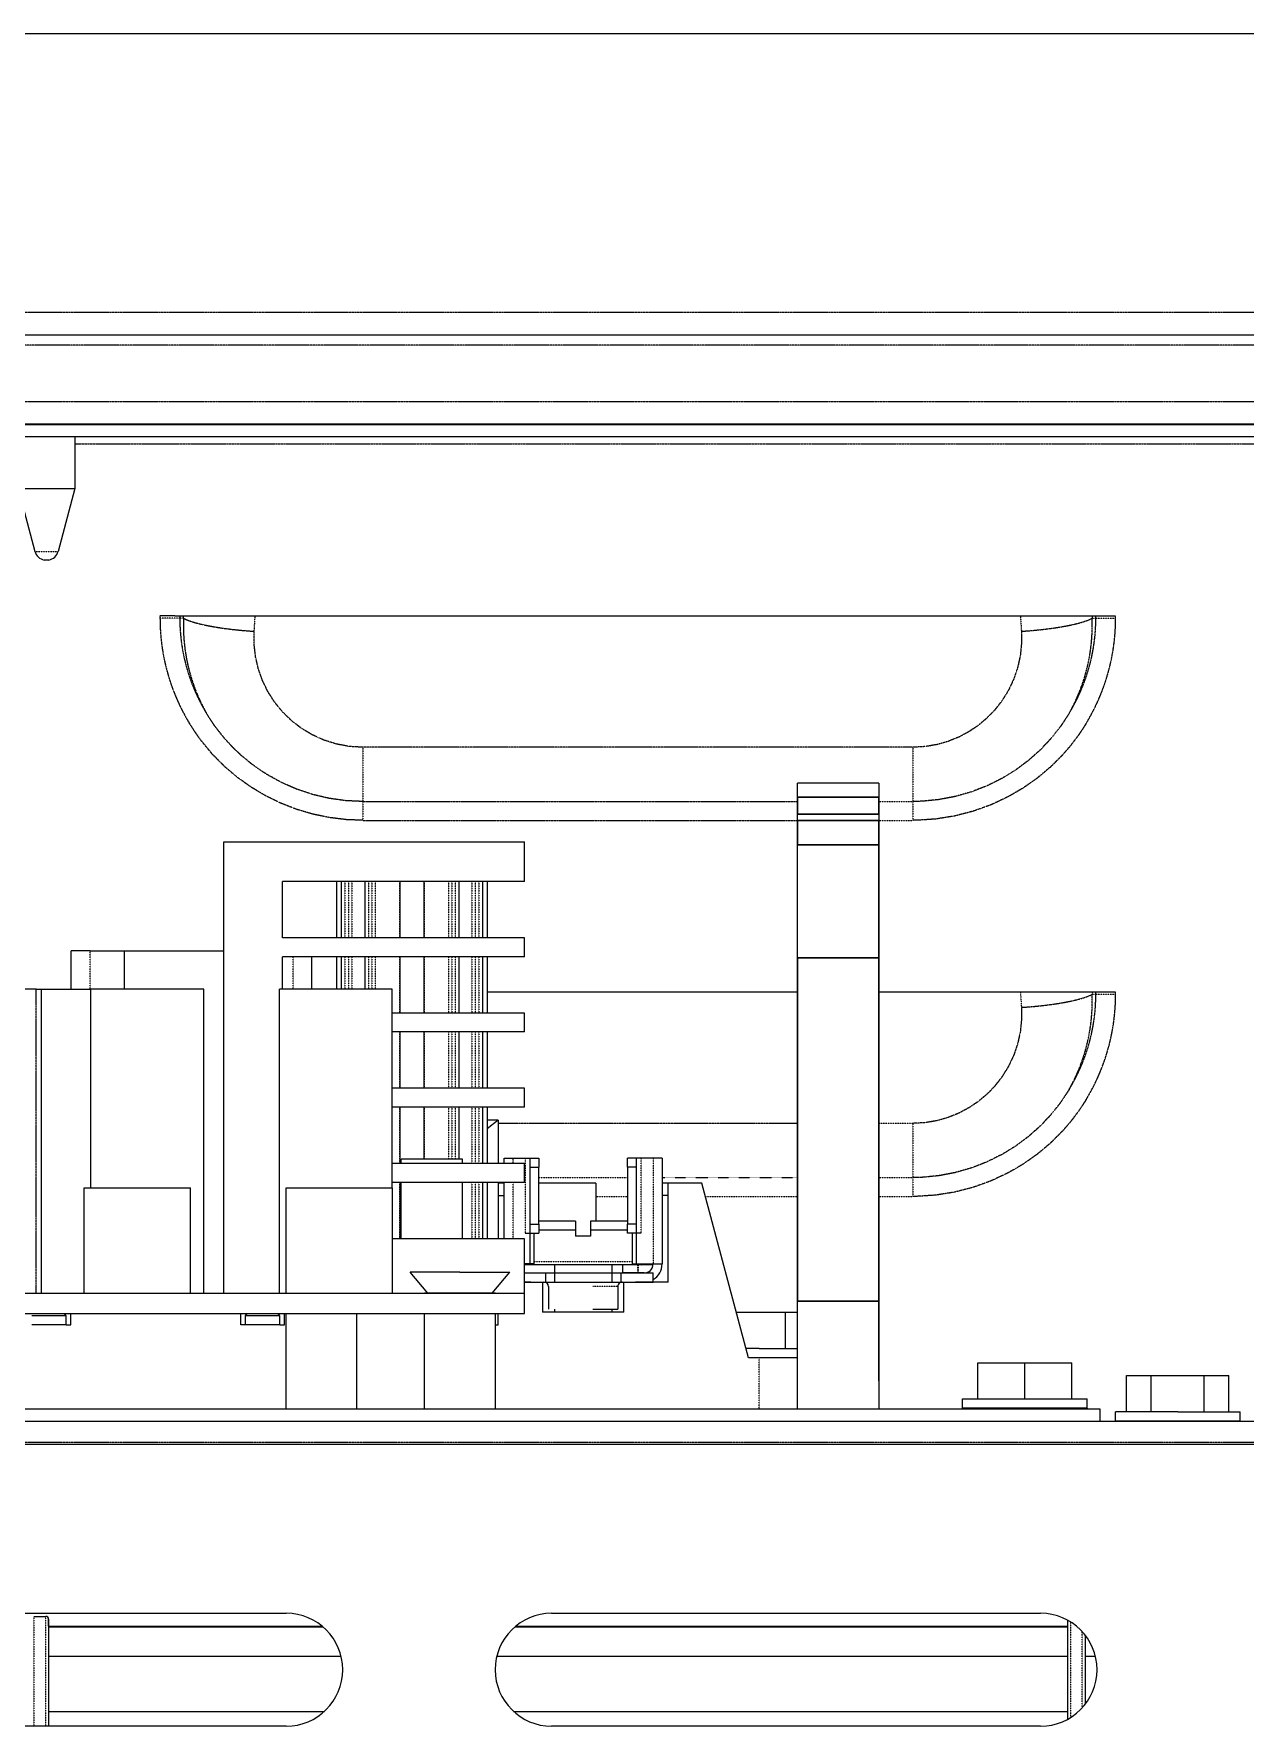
# Model space of a CAD drawing. Header units: millimetres. Extents: x 60499 to 556746, y 248297 to 497145.
# Drawn here: x 278126 to 282588, y 353530 to 359765 of the extents above; entities that cross this region are included whole.
import ezdxf

# ---------------------------------------------------------------- set-up
doc = ezdxf.new("R2010")
doc.units = ezdxf.units.MM
doc.linetypes.add('PHANTOM', pattern=[20, 10, -2, 2, -2, 2, -2])

msp = doc.modelspace()

# ---------------------------------------------------------------- linework, layer by layer
at = {"color": 7, "lineweight": 13, "ltscale": 0.03937}
for p, q in [((290166.5, 359765.2), (266121.8, 359765.2)), ((266121.8, 358656.7), (290166.5, 358656.7)), ((266121.8, 358328.1), (290166.5, 358328.1)), ((290166.5, 358324.2), (266121.8, 358324.2)), ((290166.5, 358279.9), (266121.8, 358279.9)), ((278644.8, 357621.1), (282056.9, 357621.1)), ((278825.5, 356788.3), (279934, 356788.3)), ((278825.5, 355125.5), (278825.5, 356788.3)), ((279934, 356642), (279041.6, 356642)), ((281238.3, 355094.9), (281238.3, 356589.3)), ((281238.3, 356507.2), (281238.3, 355095.8)), ((279934, 356434.7), (279041.6, 356434.7)), ((281238.3, 356445.3), (281238.3, 355094.9)), ((279934, 356364.8), (279041.6, 356364.8)), ((280938.9, 355095.8), (280938.9, 356361.5)), ((280938.9, 356361.5), (280938.9, 355095.8)), ((281238.3, 356361.5), (281238.3, 355095.8)), ((281238.3, 355095.8), (281238.3, 356361.5)), ((278154, 355125.5), (278154, 356245.1)), ((278751.5, 355125.5), (278751.5, 356245.1)), ((279030.5, 355125.5), (279030.5, 356245.1)), ((279795.5, 356235.4), (280938.9, 356235.4)), ((276414.4, 355125.5), (279934, 355125.5)), ((276414.4, 355050.6), (279934, 355050.6)), ((274293.7, 354698.7), (282053.6, 354698.7)), ((266121.8, 354654.3), (290166.5, 354654.3)), ((274293.7, 354654.3), (282053.6, 354654.3)), ((266121.8, 354569.4), (290166.5, 354569.4)), ((277254.3, 353945.8), (279055.7, 353945.8)), ((280033.3, 353945.8), (281834.7, 353945.8)), ((278180.3, 353898.5), (279187.7, 353898.5)), ((278180.3, 353895.6), (279191, 353895.6)), ((279897.9, 353895.6), (281933.7, 353895.6)), ((279901.2, 353898.5), (281933.7, 353898.5)), ((278180.3, 353788.1), (279257.4, 353788.1)), ((279831.6, 353788.1), (281933.7, 353788.1)), ((278180.3, 353584.6), (279196, 353584.6)), ((279892.9, 353584.6), (281933.7, 353584.6)), ((279055.7, 353530.1), (277254.3, 353530.1)), ((281834.7, 353530.1), (280033.3, 353530.1))]:
    msp.add_line(p, q, dxfattribs=at)
at = {"color": 7, "linetype": 'PHANTOM', "lineweight": 13, "ltscale": 0.03937}
for p, q in [((266121.8, 358739.4), (290166.5, 358739.4)), ((290166.5, 358617.9), (266121.8, 358617.9)), ((266121.8, 358410.8), (290166.5, 358410.8)), ((278277.3, 358255.2), (284719.1, 358255.2)), ((281364.1, 357136.6), (279337.6, 357136.6)), ((279337.6, 356936.9), (280938.9, 356936.9)), ((279337.6, 356867.5), (280938.9, 356867.5)), ((278134.6, 355125.5), (278134.6, 356245.1)), ((280938.9, 355750.9), (279836.2, 355750.9)), ((266121.8, 354576.7), (290166.5, 354576.7))]:
    msp.add_line(p, q, dxfattribs=at)
at = {"color": 7, "lineweight": 13, "ltscale": 0.004291}
msp.add_line((278277.3, 358279.9), (278277.3, 358089.6), dxfattribs=at)
at = {"color": 7, "lineweight": 13, "ltscale": 0.004725}
msp.add_line((278067.8, 358089.6), (278277.3, 358089.6), dxfattribs=at)
at = {"color": 7, "lineweight": 13, "ltscale": 0.005396}
for p, q in [((278067.8, 358089.6), (278129.7, 357858.5)), ((278277.3, 358089.6), (278215.4, 357858.5))]:
    msp.add_line(p, q, dxfattribs=at)
at = {"color": 7, "linetype": 'PHANTOM', "lineweight": 13, "ltscale": 0.000965929}
msp.add_line((278129.7, 357858.5), (278172.5, 357858.5), dxfattribs=at)
at = {"color": 7, "linetype": 'PHANTOM', "lineweight": 13, "ltscale": 0.000965899}
msp.add_line((278172.5, 357858.5), (278215.4, 357858.5), dxfattribs=at)
at = {"color": 7, "lineweight": 13, "ltscale": 0.000187521}
msp.add_line((278172.5, 357826.4), (278164.2, 357826.4), dxfattribs=at)
at = {"color": 7, "lineweight": 13, "ltscale": 0.000187491}
msp.add_line((278180.8, 357826.4), (278172.5, 357826.4), dxfattribs=at)
at = {"color": 7, "linetype": 'PHANTOM', "lineweight": 13, "ltscale": 0.000199986}
for p, q in [((278590.4, 357621.1), (278590.4, 357612.2)), ((278663.4, 357621.1), (278663.4, 357612.2)), ((282038.3, 357612.2), (282038.3, 357621.1)), ((282111.3, 357612.2), (282111.3, 357621.1)), ((282038.3, 356226.5), (282038.3, 356235.4)), ((282111.3, 356226.5), (282111.3, 356235.4))]:
    msp.add_line(p, q, dxfattribs=at)
at = {"color": 7, "lineweight": 13, "ltscale": 0.001225}
for p, q in [((278644.8, 357621.1), (278590.4, 357621.1)), ((282056.9, 357621.1), (282111.3, 357621.1)), ((282056.9, 356235.4), (282111.3, 356235.4)), ((280350.5, 355229.7), (280296.2, 355229.7)), ((280350.5, 355199.7), (280296.2, 355199.7))]:
    msp.add_line(p, q, dxfattribs=at)
at = {"color": 7, "linetype": 'PHANTOM', "lineweight": 13, "ltscale": 0.001644}
for p, q in [((278663.4, 357612.2), (278590.4, 357612.2)), ((282038.3, 357612.2), (282111.3, 357612.2)), ((282038.3, 356226.5), (282111.3, 356226.5))]:
    msp.add_line(p, q, dxfattribs=at)
at = {"color": 7, "linetype": 'PHANTOM', "lineweight": 13, "ltscale": 0.000311003}
for p, q in [((278677.1, 357612.2), (278663.4, 357612.2)), ((282024.6, 357612.2), (282038.3, 357612.2)), ((282024.6, 356226.5), (282038.3, 356226.5))]:
    msp.add_line(p, q, dxfattribs=at)
at = {"color": 7, "linetype": 'PHANTOM', "lineweight": 13, "ltscale": 0.000200399}
for p, q in [((278677.1, 357612.2), (278677.7, 357621.1)), ((282024, 357621.1), (282024.6, 357612.2)), ((282024, 356235.4), (282024.6, 356226.5))]:
    msp.add_line(p, q, dxfattribs=at)
at = {"color": 7, "linetype": 'PHANTOM', "lineweight": 13, "ltscale": 0.001288}
for p, q in [((278937.6, 357564.1), (278941.2, 357621.1)), ((281760.5, 357621.1), (281764.1, 357564.1)), ((281760.5, 356235.4), (281764.1, 356178.4))]:
    msp.add_line(p, q, dxfattribs=at)
at = {"color": 7, "linetype": 'PHANTOM', "lineweight": 13, "ltscale": 0.004503}
for p, q in [((279337.6, 357136.6), (279337.6, 356936.9)), ((281364.1, 357136.6), (281364.1, 356936.9)), ((281364.1, 355750.9), (281364.1, 355551.2))]:
    msp.add_line(p, q, dxfattribs=at)
at = {"color": 7, "lineweight": 13, "ltscale": 0.001161}
for p, q in [((280938.9, 356952.4), (280938.9, 357003.9)), ((281238.3, 357003.9), (281238.3, 356952.4))]:
    msp.add_line(p, q, dxfattribs=at)
at = {"color": 7, "lineweight": 13, "ltscale": 0.00062501}
for p, q in [((280938.9, 356976.2), (280938.9, 357003.9)), ((281238.3, 357003.9), (281238.3, 356976.2)), ((281238.3, 356777.4), (281238.3, 356749.7)), ((281238.3, 356749.7), (281238.3, 356722)), ((280177.1, 355335), (280149.3, 355335))]:
    msp.add_line(p, q, dxfattribs=at)
at = {"color": 7, "lineweight": 13, "ltscale": 0.006752}
for p, q in [((281238.3, 357003.9), (280938.9, 357003.9)), ((281238.3, 356952.4), (280938.9, 356952.4)), ((280938.9, 356952.4), (281238.3, 356952.4)), ((280938.9, 356890.2), (281238.3, 356890.2)), ((281238.3, 356890.2), (280938.9, 356890.2)), ((281238.3, 356866.5), (280938.9, 356866.5)), ((280938.9, 356866.5), (281238.3, 356866.5)), ((281238.3, 356777.4), (280938.9, 356777.4)), ((280938.9, 356777.4), (281238.3, 356777.4)), ((280938.9, 356777.4), (281238.3, 356777.4)), ((281238.3, 356361.5), (280938.9, 356361.5)), ((280938.9, 356361.5), (281238.3, 356361.5)), ((281238.3, 355095.8), (280938.9, 355095.8)), ((280938.9, 355095.8), (281238.3, 355095.8))]:
    msp.add_line(p, q, dxfattribs=at)
at = {"color": 7, "lineweight": 13, "ltscale": 0.00053574}
for p, q in [((280938.9, 356952.4), (280938.9, 356976.2)), ((281238.3, 356976.2), (281238.3, 356952.4))]:
    msp.add_line(p, q, dxfattribs=at)
at = {"color": 7, "lineweight": 13, "ltscale": 0.001375}
for p, q in [((281238.3, 356999.9), (281238.3, 356938.9)), ((280346.1, 355233), (280407.1, 355233))]:
    msp.add_line(p, q, dxfattribs=at)
at = {"color": 7, "linetype": 'PHANTOM', "lineweight": 13, "ltscale": 0.001565}
for p, q in [((279337.6, 356936.9), (279337.6, 356867.5)), ((281364.1, 356936.9), (281364.1, 356867.5)), ((281364.1, 355551.2), (281364.1, 355481.8))]:
    msp.add_line(p, q, dxfattribs=at)
at = {"color": 7, "lineweight": 13, "ltscale": 0.001403}
for p, q in [((280938.9, 356890.2), (280938.9, 356952.4)), ((280938.9, 356952.4), (280938.9, 356890.2)), ((281238.3, 356952.4), (281238.3, 356890.2)), ((281238.3, 356890.2), (281238.3, 356952.4))]:
    msp.add_line(p, q, dxfattribs=at)
at = {"color": 7, "lineweight": 13, "ltscale": 0.00035708}
msp.add_line((281238.3, 356923.1), (281238.3, 356938.9), dxfattribs=at)
at = {"color": 7, "linetype": 'PHANTOM', "lineweight": 13, "ltscale": 0.002837}
for p, q in [((281238.3, 356936.9), (281364.1, 356936.9)), ((281238.3, 356867.5), (281364.1, 356867.5)), ((281364.1, 355750.9), (281238.3, 355750.9)), ((281238.3, 355551.2), (281364.1, 355551.2)), ((281238.3, 355481.8), (281364.1, 355481.8))]:
    msp.add_line(p, q, dxfattribs=at)
at = {"color": 7, "lineweight": 13, "ltscale": 0.00938}
for p, q in [((281238.3, 356923.1), (281238.3, 356507.2)), ((280938.9, 356361.5), (280938.9, 356777.4)), ((280938.9, 356361.5), (280938.9, 356777.4)), ((281238.3, 356777.4), (281238.3, 356361.5)), ((281238.3, 356777.4), (281238.3, 356361.5))]:
    msp.add_line(p, q, dxfattribs=at)
at = {"color": 7, "lineweight": 13, "ltscale": 0.00053562}
for p, q in [((280938.9, 356866.5), (280938.9, 356890.2)), ((280938.9, 356866.5), (280938.9, 356890.2)), ((281238.3, 356890.2), (281238.3, 356866.5)), ((281238.3, 356890.2), (281238.3, 356866.5))]:
    msp.add_line(p, q, dxfattribs=at)
at = {"color": 7, "lineweight": 13, "ltscale": 0.002007}
msp.add_line((280938.9, 356777.5), (280938.9, 356866.5), dxfattribs=at)
at = {"color": 7, "lineweight": 13, "ltscale": 0.002008}
msp.add_line((280938.9, 356866.5), (280938.9, 356777.4), dxfattribs=at)
at = {"color": 7, "lineweight": 13, "ltscale": 0.002507}
msp.add_line((281238.3, 356866.5), (281238.3, 356755.3), dxfattribs=at)
at = {"color": 7, "lineweight": 13, "ltscale": 0.00625}
for p, q in [((281238.3, 356589.3), (281238.3, 356866.5)), ((281238.3, 356445.3), (281238.3, 356722.4))]:
    msp.add_line(p, q, dxfattribs=at)
at = {"color": 7, "lineweight": 13, "ltscale": 0.0033}
msp.add_line((279934, 356642), (279934, 356788.3), dxfattribs=at)
at = {"color": 7, "lineweight": 13, "ltscale": 2.22294e-06}
msp.add_line((281238.3, 356722.2), (281238.3, 356722.1), dxfattribs=at)
at = {"color": 7, "lineweight": 13, "ltscale": 0.004675}
for p, q in [((279041.6, 356434.7), (279041.6, 356642)), ((279241.2, 356642), (279241.2, 356434.7)), ((279258.2, 356642), (279258.2, 356434.7)), ((279344.9, 356642), (279344.9, 356434.7)), ((279474.7, 356642), (279474.7, 356434.7)), ((279562, 356642), (279562, 356434.7)), ((279691.7, 356642), (279691.7, 356434.7)), ((279778.5, 356642), (279778.5, 356434.7)), ((279795.5, 356642), (279795.5, 356434.7)), ((279474.7, 356364.8), (279474.7, 356157.5)), ((279562, 356364.8), (279562, 356157.5)), ((279691.7, 356364.8), (279691.7, 356157.5)), ((279778.5, 356364.8), (279778.5, 356157.5)), ((279795.5, 356364.8), (279795.5, 356157.5)), ((279474.7, 356087.7), (279474.7, 355880.4)), ((279562, 356087.7), (279562, 355880.4)), ((279691.7, 356087.7), (279691.7, 355880.4)), ((279778.5, 356087.7), (279778.5, 355880.4)), ((279795.5, 356087.7), (279795.5, 355880.4)), ((279474.7, 355810.6), (279474.7, 355603.3)), ((279778.5, 355810.6), (279778.5, 355603.3)), ((279795.5, 355810.6), (279795.5, 355603.3)), ((279474.7, 355533.4), (279474.7, 355326.1)), ((279478.7, 355326.1), (279478.7, 355533.4)), ((279704.9, 355326.1), (279704.9, 355533.4)), ((279778.5, 355533.4), (279778.5, 355326.1)), ((279795.5, 355533.4), (279795.5, 355326.1)), ((279836.2, 355533.4), (279836.2, 355326.1)), ((279858.3, 355326.1), (279858.3, 355533.4))]:
    msp.add_line(p, q, dxfattribs=at)
at = {"color": 7, "linetype": 'PHANTOM', "lineweight": 13, "ltscale": 0.004675}
for p, q in [((279272, 356642), (279272, 356434.7)), ((279284.4, 356642), (279284.4, 356434.7)), ((279296.8, 356642), (279296.8, 356434.7)), ((279358.8, 356642), (279358.8, 356434.7)), ((279371.2, 356642), (279371.2, 356434.7)), ((279383.6, 356642), (279383.6, 356434.7)), ((279473.2, 356642), (279473.2, 356434.7)), ((279563.4, 356642), (279563.4, 356434.7)), ((279653.1, 356642), (279653.1, 356434.7)), ((279665.5, 356642), (279665.5, 356434.7)), ((279677.9, 356642), (279677.9, 356434.7)), ((279739.8, 356642), (279739.8, 356434.7)), ((279752.2, 356642), (279752.2, 356434.7)), ((279764.6, 356642), (279764.6, 356434.7)), ((279473.2, 356364.8), (279473.2, 356157.5)), ((279563.4, 356364.8), (279563.4, 356157.5)), ((279653.1, 356364.8), (279653.1, 356157.5)), ((279665.5, 356364.8), (279665.5, 356157.5)), ((279677.9, 356364.8), (279677.9, 356157.5)), ((279739.8, 356364.8), (279739.8, 356157.5)), ((279752.2, 356364.8), (279752.2, 356157.5)), ((279764.6, 356364.8), (279764.6, 356157.5)), ((279473.2, 356087.7), (279473.2, 355880.4)), ((279563.4, 356087.7), (279563.4, 355880.4)), ((279653.1, 356087.7), (279653.1, 355880.4)), ((279665.5, 356087.7), (279665.5, 355880.4)), ((279677.9, 356087.7), (279677.9, 355880.4)), ((279739.8, 356087.7), (279739.8, 355880.4)), ((279752.2, 356087.7), (279752.2, 355880.4)), ((279764.6, 356087.7), (279764.6, 355880.4)), ((279473.2, 355810.6), (279473.2, 355603.3)), ((279739.8, 355810.6), (279739.8, 355603.3)), ((279752.2, 355810.6), (279752.2, 355603.3)), ((279764.6, 355810.6), (279764.6, 355603.3)), ((279473.2, 355533.4), (279473.2, 355326.1)), ((279739.8, 355533.4), (279739.8, 355326.1)), ((279752.2, 355533.4), (279752.2, 355326.1)), ((279764.6, 355533.4), (279764.6, 355326.1)), ((279891.6, 355326.1), (279891.6, 355533.4))]:
    msp.add_line(p, q, dxfattribs=at)
at = {"color": 7, "lineweight": 13, "ltscale": 0.001575}
for p, q in [((279934, 356364.8), (279934, 356434.7)), ((279934, 356087.7), (279934, 356157.5)), ((279934, 355810.6), (279934, 355880.4)), ((279934, 355533.4), (279934, 355603.3))]:
    msp.add_line(p, q, dxfattribs=at)
at = {"color": 7, "lineweight": 13, "ltscale": 0.001562}
msp.add_line((278332.7, 356386.5), (278263.4, 356386.5), dxfattribs=at)
at = {"color": 7, "lineweight": 13, "ltscale": 0.003188}
for p, q in [((278263.4, 356245.1), (278263.4, 356386.5)), ((278460.1, 356245.1), (278460.1, 356386.5))]:
    msp.add_line(p, q, dxfattribs=at)
at = {"color": 7, "lineweight": 13, "ltscale": 0.002875}
msp.add_line((278332.7, 356386.5), (278460.1, 356386.5), dxfattribs=at)
at = {"color": 7, "linetype": 'PHANTOM', "lineweight": 13, "ltscale": 0.003188}
msp.add_line((278332.7, 356245.1), (278332.7, 356386.5), dxfattribs=at)
at = {"color": 7, "lineweight": 13, "ltscale": 0.008239}
msp.add_line((278460.1, 356386.5), (278825.5, 356386.5), dxfattribs=at)
at = {"color": 7, "lineweight": 13, "ltscale": 0.0027}
for p, q in [((279041.6, 356245.1), (279041.6, 356364.8)), ((279150.2, 356245.1), (279150.2, 356364.8)), ((279241.2, 356364.8), (279241.2, 356245.1)), ((279258.2, 356364.8), (279258.2, 356245.1)), ((279344.9, 356364.8), (279344.9, 356245.1))]:
    msp.add_line(p, q, dxfattribs=at)
at = {"color": 7, "linetype": 'PHANTOM', "lineweight": 13, "ltscale": 0.0027}
for p, q in [((279080.9, 356245.1), (279080.9, 356364.8)), ((279272, 356364.8), (279272, 356245.1)), ((279284.4, 356364.8), (279284.4, 356245.1)), ((279296.8, 356364.8), (279296.8, 356245.1)), ((279358.8, 356364.8), (279358.8, 356245.1)), ((279371.2, 356364.8), (279371.2, 356245.1)), ((279383.6, 356364.8), (279383.6, 356245.1))]:
    msp.add_line(p, q, dxfattribs=at)
at = {"color": 7, "lineweight": 13, "ltscale": 0.001563}
msp.add_line((278134.6, 356245.1), (278065.3, 356245.1), dxfattribs=at)
at = {"color": 7, "lineweight": 13, "ltscale": 0.000437489}
msp.add_line((278134.6, 356245.1), (278154, 356245.1), dxfattribs=at)
at = {"color": 7, "lineweight": 13, "ltscale": 0.004099}
msp.add_line((278154, 356245.1), (278335.8, 356245.1), dxfattribs=at)
at = {"color": 7, "lineweight": 13, "ltscale": 0.004687}
for p, q in [((278543.6, 356245.1), (278335.8, 356245.1)), ((279446.2, 356245.1), (279238.3, 356245.1))]:
    msp.add_line(p, q, dxfattribs=at)
at = {"color": 7, "lineweight": 13, "ltscale": 0.016488}
for p, q in [((278335.8, 355514), (278335.8, 356245.1)), ((279446.2, 355514), (279446.2, 356245.1))]:
    msp.add_line(p, q, dxfattribs=at)
at = {"color": 7, "lineweight": 13, "ltscale": 0.004688}
for p, q in [((278751.5, 356245.1), (278543.6, 356245.1)), ((279238.3, 356245.1), (279030.5, 356245.1))]:
    msp.add_line(p, q, dxfattribs=at)
at = {"color": 7, "lineweight": 13, "ltscale": 0.018462}
msp.add_line((281238.3, 356235.4), (282056.9, 356235.4), dxfattribs=at)
at = {"color": 7, "lineweight": 13, "ltscale": 0.011003}
for p, q in [((279934, 356157.5), (279446.2, 356157.5)), ((279934, 356087.7), (279446.2, 356087.7)), ((279934, 355880.4), (279446.2, 355880.4)), ((279934, 355810.6), (279446.2, 355810.6)), ((279934, 355603.3), (279446.2, 355603.3)), ((279934, 355533.4), (279446.2, 355533.4))]:
    msp.add_line(p, q, dxfattribs=at)
at = {"color": 7, "lineweight": 13, "ltscale": 0.004325}
for p, q in [((279562, 355810.6), (279562, 355618.8)), ((279691.7, 355810.6), (279691.7, 355618.8))]:
    msp.add_line(p, q, dxfattribs=at)
at = {"color": 7, "linetype": 'PHANTOM', "lineweight": 13, "ltscale": 0.004325}
for p, q in [((279563.4, 355810.6), (279563.4, 355618.8)), ((279653.1, 355810.6), (279653.1, 355618.8)), ((279665.5, 355810.6), (279665.5, 355618.8)), ((279677.9, 355810.6), (279677.9, 355618.8))]:
    msp.add_line(p, q, dxfattribs=at)
at = {"color": 7, "lineweight": 13, "ltscale": 0.000918111}
msp.add_line((279836.2, 355762.9), (279795.5, 355762.9), dxfattribs=at)
at = {"color": 7, "lineweight": 13, "ltscale": 0.001169}
msp.add_line((279836.2, 355762.9), (279795.5, 355730.8), dxfattribs=at)
at = {"color": 7, "lineweight": 13, "ltscale": 0.0036}
msp.add_line((279836.2, 355762.9), (279836.2, 355603.2), dxfattribs=at)
at = {"color": 7, "lineweight": 13, "ltscale": 0.00255}
for p, q in [((279591.8, 355618.8), (279478.7, 355618.8)), ((279704.9, 355618.8), (279591.8, 355618.8)), ((279952.6, 355346.1), (279952.6, 355233)), ((279969.2, 355233), (279969.2, 355346.1)), ((280329.5, 355346.1), (280329.5, 355233)), ((280346.1, 355233), (280346.1, 355346.1))]:
    msp.add_line(p, q, dxfattribs=at)
at = {"color": 7, "lineweight": 13, "ltscale": 0.000350051}
for p, q in [((279478.7, 355603.3), (279478.7, 355618.8)), ((279704.9, 355603.3), (279704.9, 355618.8))]:
    msp.add_line(p, q, dxfattribs=at)
at = {"color": 7, "lineweight": 13, "ltscale": 0.000749994}
for p, q in [((279858.3, 355623.2), (279891.6, 355623.2)), ((279952.6, 355623.2), (279985.8, 355623.2)), ((280346.1, 355623.2), (280312.9, 355623.2)), ((280440.3, 355623.2), (280407.1, 355623.2)), ((279952.6, 355590), (279985.8, 355590)), ((280346.1, 355590), (280312.9, 355590)), ((279952.6, 355379.3), (279985.8, 355379.3)), ((279952.6, 355346.1), (279985.8, 355346.1)), ((280346.1, 355379.3), (280312.9, 355379.3)), ((280346.1, 355346.1), (280312.9, 355346.1)), ((280407.1, 355233), (280440.3, 355233)), ((280010.8, 355199.7), (280044, 355199.7)), ((280010.8, 355166.5), (280044, 355166.5)), ((280254.7, 355199.7), (280287.9, 355199.7)), ((280254.7, 355166.5), (280287.9, 355166.5))]:
    msp.add_line(p, q, dxfattribs=at)
at = {"color": 7, "lineweight": 13, "ltscale": 0.000450194}
msp.add_line((279858.3, 355603.2), (279858.3, 355623.2), dxfattribs=at)
at = {"color": 7, "lineweight": 13, "ltscale": 0.000999991}
for p, q in [((279891.6, 355623.2), (279935.9, 355623.2)), ((282053.6, 354698.7), (282053.6, 354654.3))]:
    msp.add_line(p, q, dxfattribs=at)
at = {"color": 7, "linetype": 'PHANTOM', "lineweight": 13, "ltscale": 0.000450194}
msp.add_line((279891.6, 355603.2), (279891.6, 355623.2), dxfattribs=at)
at = {"color": 7, "lineweight": 13, "ltscale": 0.000375012}
for p, q in [((279935.9, 355623.2), (279952.6, 355623.2)), ((279935.9, 355346.1), (279952.6, 355346.1)), ((279935.9, 355346.1), (279952.6, 355346.1)), ((280329.5, 355233), (280346.1, 355233))]:
    msp.add_line(p, q, dxfattribs=at)
at = {"color": 7, "linetype": 'PHANTOM', "lineweight": 13, "ltscale": 0.00625}
for p, q in [((279935.9, 355623.2), (279935.9, 355346.1)), ((280362.7, 355346.1), (280362.7, 355623.2))]:
    msp.add_line(p, q, dxfattribs=at)
at = {"color": 7, "lineweight": 13, "ltscale": 0.000750024}
for p, q in [((279952.6, 355623.2), (279952.6, 355590)), ((279985.8, 355623.2), (279985.8, 355590)), ((280312.9, 355590), (280312.9, 355623.2)), ((280346.1, 355590), (280346.1, 355623.2)), ((279952.6, 355379.3), (279952.6, 355346.1)), ((279985.8, 355379.3), (279985.8, 355346.1)), ((280121.6, 355390.4), (280121.6, 355357.2)), ((280177.1, 355390.4), (280177.1, 355357.2)), ((280312.9, 355346.1), (280312.9, 355379.3)), ((280346.1, 355346.1), (280346.1, 355379.3))]:
    msp.add_line(p, q, dxfattribs=at)
at = {"color": 7, "lineweight": 13, "ltscale": 0.000374982}
for p, q in [((280362.7, 355623.2), (280346.1, 355623.2)), ((280362.7, 355346.1), (280346.1, 355346.1)), ((280362.7, 355346.1), (280346.1, 355346.1)), ((279969.2, 355233), (279952.6, 355233))]:
    msp.add_line(p, q, dxfattribs=at)
at = {"color": 7, "lineweight": 13, "ltscale": 0.001}
msp.add_line((280407.1, 355623.2), (280362.7, 355623.2), dxfattribs=at)
at = {"color": 7, "linetype": 'PHANTOM', "lineweight": 13, "ltscale": 0.0088}
msp.add_line((280407.1, 355623.2), (280407.1, 355233), dxfattribs=at)
at = {"color": 7, "lineweight": 13, "ltscale": 0.0088}
msp.add_line((280440.3, 355623.2), (280440.3, 355233), dxfattribs=at)
at = {"color": 7, "lineweight": 13, "ltscale": 0.000499996}
for p, q in [((279858.3, 355530.1), (279836.2, 355530.1)), ((280462.5, 355530.1), (280440.3, 355530.1)), ((279836.2, 355485.7), (279858.3, 355485.7)), ((280462.5, 355485.7), (280440.3, 355485.7)), ((280121.6, 355357.2), (280121.6, 355335)), ((280177.1, 355357.2), (280177.1, 355335))]:
    msp.add_line(p, q, dxfattribs=at)
at = {"color": 7, "lineweight": 13, "ltscale": 0.00475}
for p, q in [((279952.6, 355590), (279952.6, 355379.3)), ((279985.8, 355379.3), (279985.8, 355590)), ((280196.5, 355530.1), (279985.8, 355530.1)), ((280312.9, 355590), (280312.9, 355379.3)), ((280346.1, 355379.3), (280346.1, 355590)), ((280044, 355199.7), (280254.7, 355199.7)), ((280044, 355166.5), (280254.7, 355166.5))]:
    msp.add_line(p, q, dxfattribs=at)
at = {"color": 7, "linetype": 'PHANTOM', "lineweight": 13, "ltscale": 0.007375}
msp.add_line((279985.8, 355551.2), (280312.9, 355551.2), dxfattribs=at)
at = {"color": 7, "lineweight": 13, "ltscale": 0.00315}
msp.add_line((280196.5, 355530.1), (280196.5, 355390.4), dxfattribs=at)
at = {"color": 7, "linetype": 'PHANTOM', "lineweight": 13, "ltscale": 0.011243}
msp.add_line((280440.3, 355551.2), (280938.9, 355551.2), dxfattribs=at)
at = {"color": 7, "lineweight": 13, "ltscale": 0.002805}
msp.add_line((280586.9, 355530.1), (280462.5, 355530.1), dxfattribs=at)
at = {"color": 7, "lineweight": 13, "ltscale": 0.0082}
msp.add_line((280462.5, 355166.5), (280462.5, 355530.1), dxfattribs=at)
at = {"color": 7, "lineweight": 13, "ltscale": 0.015001}
msp.add_line((280759.1, 354887.6), (280586.9, 355530.1), dxfattribs=at)
at = {"color": 7, "lineweight": 13, "ltscale": 0.008838}
for p, q in [((278311.1, 355514), (278703, 355514)), ((279055, 355514), (279446.8, 355514))]:
    msp.add_line(p, q, dxfattribs=at)
at = {"color": 7, "lineweight": 13, "ltscale": 0.008763}
for p, q in [((278311.1, 355125.5), (278311.1, 355514)), ((278703, 355125.5), (278703, 355514)), ((279055, 355125.5), (279055, 355514)), ((279446.8, 355125.5), (279446.8, 355514))]:
    msp.add_line(p, q, dxfattribs=at)
at = {"color": 7, "linetype": 'PHANTOM', "lineweight": 13, "ltscale": 0.002625}
msp.add_line((280196.5, 355481.8), (280312.9, 355481.8), dxfattribs=at)
at = {"color": 7, "linetype": 'PHANTOM', "lineweight": 13, "ltscale": 0.007646}
msp.add_line((280599.8, 355481.8), (280938.9, 355481.8), dxfattribs=at)
at = {"color": 7, "lineweight": 13, "ltscale": 0.003062}
for p, q in [((280121.6, 355390.4), (279985.8, 355390.4)), ((280121.6, 355357.2), (279985.8, 355357.2)), ((280312.8, 355390.4), (280177.1, 355390.4)), ((280312.9, 355357.2), (280177.1, 355357.2))]:
    msp.add_line(p, q, dxfattribs=at)
at = {"color": 7, "lineweight": 13, "ltscale": 0.010987}
msp.add_line((279934, 355326.1), (279446.8, 355326.1), dxfattribs=at)
at = {"color": 7, "lineweight": 13, "ltscale": 0.004525}
msp.add_line((279934, 355125.5), (279934, 355326.1), dxfattribs=at)
at = {"color": 7, "lineweight": 13, "ltscale": 0.00062498}
msp.add_line((280149.3, 355335), (280121.6, 355335), dxfattribs=at)
at = {"color": 7, "lineweight": 13, "ltscale": 0.000418145}
msp.add_line((279952.6, 355233), (279934, 355233), dxfattribs=at)
at = {"color": 7, "lineweight": 13, "ltscale": 0.004855}
msp.add_line((280149.3, 355229.7), (279934.1, 355229.7), dxfattribs=at)
at = {"color": 7, "linetype": 'PHANTOM', "lineweight": 13, "ltscale": 0.004062}
msp.add_line((280149.3, 355240.8), (279969.2, 355240.8), dxfattribs=at)
at = {"color": 7, "lineweight": 13, "ltscale": 0.000674991}
for p, q in [((280044, 355229.7), (280044, 355199.7)), ((280254.7, 355229.7), (280254.7, 355199.7)), ((280296.2, 355199.7), (280296.2, 355229.7))]:
    msp.add_line(p, q, dxfattribs=at)
at = {"color": 7, "linetype": 'PHANTOM', "lineweight": 13, "ltscale": 0.004063}
msp.add_line((280329.5, 355240.8), (280149.3, 355240.8), dxfattribs=at)
at = {"color": 7, "lineweight": 13, "ltscale": 0.004875}
msp.add_line((280365.5, 355229.7), (280149.3, 355229.7), dxfattribs=at)
at = {"color": 7, "lineweight": 13, "ltscale": 5.00116e-05}
for p, q in [((280350.5, 355229.7), (280352.8, 355229.7)), ((280350.5, 355199.7), (280352.8, 355199.7))]:
    msp.add_line(p, q, dxfattribs=at)
at = {"color": 7, "linetype": 'PHANTOM', "lineweight": 13, "ltscale": 0.000674991}
for p, q in [((280350.5, 355199.7), (280350.5, 355229.7)), ((280352.8, 355199.7), (280352.8, 355229.7))]:
    msp.add_line(p, q, dxfattribs=at)
at = {"color": 7, "lineweight": 13, "ltscale": 0.001222}
msp.add_line((280406.9, 355229.7), (280352.8, 355229.7), dxfattribs=at)
at = {"color": 7, "lineweight": 13, "ltscale": 0.00415}
for q in [(279511.7, 355203.1), (279879.7, 355203.1)]:
    msp.add_line((279695.7, 355203.1), q, dxfattribs=at)
at = {"color": 7, "lineweight": 13, "ltscale": 0.002284}
for p, q in [((279576.8, 355125.5), (279511.7, 355203.1)), ((279814.6, 355125.5), (279879.7, 355203.1))]:
    msp.add_line(p, q, dxfattribs=at)
at = {"color": 7, "lineweight": 13, "ltscale": 0.001731}
for p, q in [((279934, 355199.7), (280010.8, 355199.7)), ((279934, 355166.5), (280010.8, 355166.5))]:
    msp.add_line(p, q, dxfattribs=at)
at = {"color": 7, "lineweight": 13, "ltscale": 0.000509037}
msp.add_line((279956.6, 355166.5), (279934, 355166.5), dxfattribs=at)
at = {"color": 7, "lineweight": 13, "ltscale": 0.002498}
for p, q in [((279999.7, 355166.5), (279999.7, 355055.7)), ((280299, 355055.7), (280299, 355166.5))]:
    msp.add_line(p, q, dxfattribs=at)
at = {"color": 7, "lineweight": 13, "ltscale": 0.000749963}
for p, q in [((280010.8, 355199.7), (280010.8, 355166.5)), ((280044, 355199.7), (280044, 355166.5)), ((280254.7, 355199.7), (280254.7, 355166.5)), ((280287.9, 355199.7), (280287.9, 355166.5)), ((280407.1, 355166.5), (280407.1, 355199.7)), ((278244.9, 355009.1), (278244.9, 355042.3)), ((278905.5, 355009.1), (278905.5, 355042.3)), ((279031.9, 355009.1), (279031.9, 355042.3))]:
    msp.add_line(p, q, dxfattribs=at)
at = {"color": 7, "lineweight": 13, "ltscale": 0.000937514}
msp.add_line((280254.7, 355199.7), (280296.2, 355199.7), dxfattribs=at)
msp.add_line((280254.7, 355199.7), (280296.2, 355199.7), dxfattribs=at)
at = {"color": 7, "lineweight": 13, "ltscale": 0.002687}
for p, q in [((280287.9, 355199.7), (280407.1, 355199.7)), ((280287.9, 355166.5), (280407.1, 355166.5))]:
    msp.add_line(p, q, dxfattribs=at)
at = {"color": 7, "lineweight": 13, "ltscale": 0.002716}
msp.add_line((280462.5, 355166.5), (280342.1, 355166.5), dxfattribs=at)
at = {"color": 7, "lineweight": 13, "ltscale": 0.000477408}
msp.add_line((280373.9, 355199.7), (280352.8, 355199.7), dxfattribs=at)
at = {"color": 7, "lineweight": 13, "ltscale": 0.004622}
msp.add_line((278825.5, 355125.5), (279030.5, 355125.5), dxfattribs=at)
at = {"color": 7, "lineweight": 13, "ltscale": 0.002675}
msp.add_line((279446.8, 355125.5), (279565.4, 355125.5), dxfattribs=at)
at = {"color": 7, "lineweight": 13, "ltscale": 0.000359603}
msp.add_line((279581.4, 355125.5), (279565.4, 355125.5), dxfattribs=at)
at = {"color": 7, "lineweight": 13, "ltscale": 0.002682}
for q in [(279576.8, 355125.5), (279814.6, 355125.5)]:
    msp.add_line((279695.7, 355125.5), q, dxfattribs=at)
at = {"color": 7, "lineweight": 13, "ltscale": 0.005515}
msp.add_line((279826, 355125.5), (279581.4, 355125.5), dxfattribs=at)
at = {"color": 7, "lineweight": 13, "ltscale": 0.002438}
msp.add_line((279826, 355125.5), (279934, 355125.5), dxfattribs=at)
at = {"color": 7, "lineweight": 13, "ltscale": 0.001687}
msp.add_line((279934, 355050.6), (279934, 355125.5), dxfattribs=at)
at = {"color": 7, "lineweight": 13, "ltscale": 0.001875}
for p, q in [((280021.9, 355149.9), (280021.9, 355066.7)), ((280276.8, 355149.9), (280276.8, 355066.7))]:
    msp.add_line(p, q, dxfattribs=at)
at = {"color": 7, "linetype": 'PHANTOM', "lineweight": 13, "ltscale": 0.002066}
msp.add_line((280276.8, 355149.9), (280185.2, 355149.9), dxfattribs=at)
at = {"color": 7, "lineweight": 13, "ltscale": 0.008955}
for p, q in [((280938.9, 354698.7), (280938.9, 355095.8)), ((281238.3, 355095.8), (281238.3, 354698.7))]:
    msp.add_line(p, q, dxfattribs=at)
at = {"color": 7, "lineweight": 13, "ltscale": 0.008956}
for p, q in [((280938.9, 354698.7), (280938.9, 355095.8)), ((281238.3, 355095.8), (281238.3, 354698.7)), ((281238.3, 355095.8), (281238.3, 354698.7))]:
    msp.add_line(p, q, dxfattribs=at)
at = {"color": 7, "lineweight": 13, "ltscale": 0.006604}
msp.add_line((281238.3, 354802.1), (281238.3, 355094.9), dxfattribs=at)
msp.add_line((281238.3, 354802.1), (281238.3, 355094.9), dxfattribs=at)
at = {"color": 7, "lineweight": 13, "ltscale": 0.002851}
for p, q in [((278244.9, 355042.3), (278118.4, 355042.3)), ((279031.9, 355042.3), (278905.5, 355042.3)), ((278244.9, 355009.1), (278118.4, 355009.1)), ((279031.9, 355009.1), (278905.5, 355009.1))]:
    msp.add_line(p, q, dxfattribs=at)
at = {"color": 7, "lineweight": 13, "ltscale": 0.00023517}
for p, q in [((278244.9, 355042.3), (278238.6, 355050.6)), ((279031.9, 355042.3), (279025.6, 355050.6))]:
    msp.add_line(p, q, dxfattribs=at)
at = {"color": 7, "lineweight": 13, "ltscale": 0.000937274}
for p, q in [((278262, 355009.1), (278262, 355050.6)), ((278888.4, 355009.1), (278888.4, 355050.6)), ((279049.1, 355009.1), (279049.1, 355050.6)), ((279836.2, 355009.1), (279836.2, 355050.6))]:
    msp.add_line(p, q, dxfattribs=at)
at = {"color": 7, "lineweight": 13, "ltscale": 0.000235188}
msp.add_line((278905.5, 355042.3), (278911.8, 355050.6), dxfattribs=at)
at = {"color": 7, "lineweight": 13, "ltscale": 0.007938}
for p, q in [((279055.5, 354698.7), (279055.5, 355050.6)), ((279316, 354698.7), (279316, 355050.6)), ((279565.4, 354698.7), (279565.4, 355050.6)), ((279826, 354698.7), (279826, 355050.6)), ((279826, 354698.7), (279826, 355050.6))]:
    msp.add_line(p, q, dxfattribs=at)
at = {"color": 7, "lineweight": 13, "ltscale": 0.00675}
msp.add_line((280299, 355055.7), (279999.7, 355055.7), dxfattribs=at)
at = {"color": 7, "lineweight": 13, "ltscale": 0.00099906}
for p, q in [((280044, 355055.7), (279999.7, 355055.7)), ((280299, 355055.7), (280254.7, 355055.7))]:
    msp.add_line(p, q, dxfattribs=at)
at = {"color": 7, "lineweight": 13, "ltscale": 0.000247685}
for p, q in [((280044, 355066.7), (280044, 355055.7)), ((280254.7, 355066.7), (280254.7, 355055.7))]:
    msp.add_line(p, q, dxfattribs=at)
at = {"color": 7, "lineweight": 13, "ltscale": 0.002066}
msp.add_line((280185.2, 355066.7), (280276.8, 355066.7), dxfattribs=at)
at = {"color": 7, "lineweight": 13, "ltscale": 0.004089}
msp.add_line((280714.2, 355055), (280895.5, 355055), dxfattribs=at)
at = {"color": 7, "lineweight": 13, "ltscale": 0.000977734}
msp.add_line((280895.5, 355055), (280938.9, 355055), dxfattribs=at)
at = {"color": 7, "lineweight": 13, "ltscale": 0.003}
for p, q in [((280895.5, 354921.9), (280895.5, 355055)), ((281603.5, 354735.8), (281603.5, 354868.8)), ((281776.5, 354735.8), (281776.5, 354868.8)), ((281949.4, 354735.8), (281949.4, 354868.8)), ((282151.7, 354688.7), (282151.7, 354821.7)), ((282242.5, 354688.7), (282242.5, 354821.7)), ((282437.8, 354688.7), (282437.8, 354821.7)), ((282528.6, 354688.7), (282528.6, 354821.7))]:
    msp.add_line(p, q, dxfattribs=at)
at = {"color": 7, "lineweight": 13, "ltscale": 0.000386786}
for p, q in [((278244.9, 355009.1), (278262, 355009.1)), ((278905.5, 355009.1), (278888.4, 355009.1)), ((279031.9, 355009.1), (279049.1, 355009.1))]:
    msp.add_line(p, q, dxfattribs=at)
at = {"color": 7, "lineweight": 13, "ltscale": 0.000230594}
msp.add_line((279825.9, 355009.1), (279836.2, 355009.1), dxfattribs=at)
at = {"color": 7, "lineweight": 13, "ltscale": 0.001083}
msp.add_line((280797.9, 354921.9), (280749.8, 354921.9), dxfattribs=at)
at = {"color": 7, "lineweight": 13, "ltscale": 0.00318}
for p, q in [((280797.9, 354921.9), (280938.9, 354921.9)), ((280938.9, 354887.6), (280797.9, 354887.6)), ((280938.9, 354887.6), (280797.9, 354887.6))]:
    msp.add_line(p, q, dxfattribs=at)
at = {"color": 7, "lineweight": 13, "ltscale": 0.000875007}
msp.add_line((280797.9, 354887.6), (280759.1, 354887.6), dxfattribs=at)
msp.add_line((280797.9, 354887.6), (280759.1, 354887.6), dxfattribs=at)
at = {"color": 7, "linetype": 'PHANTOM', "lineweight": 13, "ltscale": 0.00426}
msp.add_line((280797.9, 354698.7), (280797.9, 354887.6), dxfattribs=at)
at = {"color": 7, "lineweight": 13, "ltscale": 0.0039}
for p, q in [((281603.5, 354868.8), (281776.5, 354868.8)), ((281776.5, 354868.8), (281949.4, 354868.8))]:
    msp.add_line(p, q, dxfattribs=at)
at = {"color": 7, "lineweight": 13, "ltscale": 0.002048}
for p, q in [((282151.7, 354821.7), (282242.5, 354821.7)), ((282437.8, 354821.7), (282528.6, 354821.7))]:
    msp.add_line(p, q, dxfattribs=at)
at = {"color": 7, "lineweight": 13, "ltscale": 0.004405}
msp.add_line((282242.5, 354821.7), (282437.8, 354821.7), dxfattribs=at)
at = {"color": 7, "lineweight": 13, "ltscale": 0.000775014}
for p, q in [((281547, 354701.4), (281547, 354735.8)), ((282005.9, 354701.4), (282005.9, 354735.8))]:
    msp.add_line(p, q, dxfattribs=at)
at = {"color": 7, "lineweight": 13, "ltscale": 0.01035}
msp.add_line((281547, 354735.8), (282005.9, 354735.8), dxfattribs=at)
at = {"color": 7, "lineweight": 13, "ltscale": 6.24769e-05}
for p, q in [((281547, 354701.4), (281547, 354698.7)), ((281614.2, 354701.4), (281614.2, 354698.7)), ((281710.5, 354701.4), (281710.5, 354698.7)), ((281765.5, 354701.4), (281765.5, 354698.7)), ((281776.5, 354701.4), (281776.5, 354698.7)), ((281787.4, 354701.4), (281787.4, 354698.7)), ((281842.4, 354701.4), (281842.4, 354698.7)), ((281938.7, 354701.4), (281938.7, 354698.7)), ((282005.9, 354701.4), (282005.9, 354698.7))]:
    msp.add_line(p, q, dxfattribs=at)
at = {"color": 7, "lineweight": 13, "ltscale": 0.001516}
for p, q in [((281614.2, 354701.4), (281547, 354701.4)), ((281614.2, 354698.7), (281547, 354698.7)), ((282005.9, 354701.4), (281938.7, 354701.4)), ((282005.9, 354698.7), (281938.7, 354698.7)), ((282177.9, 354654.3), (282110.7, 354654.3)), ((282569.6, 354654.3), (282502.4, 354654.3))]:
    msp.add_line(p, q, dxfattribs=at)
at = {"color": 7, "lineweight": 13, "ltscale": 0.003659}
for p, q in [((281776.5, 354701.4), (281614.2, 354701.4)), ((281938.7, 354701.4), (281776.5, 354701.4)), ((282340.2, 354654.3), (282177.9, 354654.3)), ((282502.4, 354654.3), (282340.2, 354654.3))]:
    msp.add_line(p, q, dxfattribs=at)
at = {"color": 7, "lineweight": 13, "ltscale": 0.002173}
for p, q in [((281710.5, 354698.7), (281614.2, 354698.7)), ((281938.7, 354698.7), (281842.4, 354698.7))]:
    msp.add_line(p, q, dxfattribs=at)
at = {"color": 7, "lineweight": 13, "ltscale": 0.000247204}
msp.add_line((281776.5, 354698.7), (281765.5, 354698.7), dxfattribs=at)
at = {"color": 7, "lineweight": 13, "ltscale": 0.000247144}
msp.add_line((281787.4, 354698.7), (281776.5, 354698.7), dxfattribs=at)
at = {"color": 7, "lineweight": 13, "ltscale": 0.005175}
for q in [(282110.7, 354688.7), (282569.6, 354688.7)]:
    msp.add_line((282340.2, 354688.7), q, dxfattribs=at)
at = {"color": 7, "lineweight": 13, "ltscale": 0.000774954}
for p, q in [((282110.7, 354654.3), (282110.7, 354688.7)), ((282569.6, 354654.3), (282569.6, 354688.7))]:
    msp.add_line(p, q, dxfattribs=at)
at = {"color": 7, "linetype": 'PHANTOM', "lineweight": 13, "ltscale": 0.009122}
for p, q in [((278125.8, 353934.6), (278125.8, 353530.1)), ((278169.4, 353530.1), (278169.4, 353934.6))]:
    msp.add_line(p, q, dxfattribs=at)
at = {"color": 7, "lineweight": 13, "ltscale": 0.000984252}
msp.add_line((278125.8, 353934.6), (278169.4, 353934.6), dxfattribs=at)
at = {"color": 7, "lineweight": 13, "ltscale": 0.000567999}
msp.add_line((278180.3, 353898.5), (278180.3, 353923.7), dxfattribs=at)
at = {"color": 7, "lineweight": 13, "ltscale": 0.008875}
msp.add_line((278180.3, 353923.7), (278180.3, 353530.1), dxfattribs=at)
at = {"color": 7, "lineweight": 13, "ltscale": 0.008243}
msp.add_line((281933.7, 353920.7), (281933.7, 353555.2), dxfattribs=at)
at = {"color": 7, "linetype": 'PHANTOM', "lineweight": 13, "ltscale": 0.007957}
msp.add_line((281944.6, 353914.4), (281944.6, 353561.5), dxfattribs=at)
at = {"color": 7, "linetype": 'PHANTOM', "lineweight": 13, "ltscale": 0.006318}
msp.add_line((281988.3, 353597.9), (281988.3, 353878), dxfattribs=at)
at = {"color": 7, "lineweight": 13, "ltscale": 0.005732}
msp.add_line((281999.2, 353865), (281999.2, 353610.9), dxfattribs=at)
at = {"color": 7, "lineweight": 13, "ltscale": 0.000839113}
msp.add_line((281999.2, 353788.1), (282036.4, 353788.1), dxfattribs=at)
at = {"color": 7, "linetype": 'PHANTOM', "lineweight": 13, "ltscale": 0.03937}
for points in [[(279337.6, 357136.6), (279289.2, 357139.5), (279241.6, 357148.3), (279195.4, 357162.7), (279151.4, 357182.6), (279110.1, 357207.5), (279074.1, 357235.5), (279041.6, 357267.4), (279012.7, 357303), (278988.1, 357341.6), (278968.1, 357382.6), (278952.9, 357425.6), (278942.4, 357471.2), (278937.3, 357517.6), (278937.6, 357564.1)], [(281764.1, 357564.1), (281764.6, 357522.5), (281760.3, 357477.1), (281750.7, 357432.2), (281736.1, 357388.7), (281716.6, 357347), (281692.6, 357308.2), (281664.4, 357272.2), (281635.9, 357243.1), (281604.6, 357216.9), (281570.6, 357194), (281533.1, 357174), (281493.7, 357158.2), (281452.7, 357146.5), (281410.6, 357139.3), (281364.1, 357136.6)], [(279337.6, 356867.5), (279276, 356870), (279214.8, 356877.6), (279154.3, 356890.1), (279095.1, 356907.5), (279037.3, 356929.8), (278981.5, 356956.9), (278928, 356988.5), (278877.3, 357024.5), (278829.7, 357064.8), (278781.4, 357113.6), (278737.7, 357166.9), (278699.1, 357224.2)], [(279337.6, 356936.9), (279274, 356939.9), (279213.3, 356948.4), (279153.7, 356962.4), (279095.5, 356981.7), (279039.3, 357006.2), (278985.5, 357035.8), (278956.4, 357054.7), (278928.3, 357075), (278892.6, 357104.4), (278858.9, 357136.2), (278827.5, 357170.3), (278792.5, 357214.7), (278761.4, 357262.1)], [(281940.3, 357262.1), (281908.4, 357213.6), (281872.4, 357168.1), (281832.6, 357126.1), (281789.3, 357087.6), (281743, 357053.1), (281693.8, 357022.7), (281638.2, 356994.9), (281580.4, 356972.4), (281520.7, 356955.3), (281459.8, 356943.7), (281398.1, 356937.7), (281364.1, 356936.9)], [(282002.6, 357224.2), (281975.8, 357183.2), (281946.4, 357144.2), (281914.5, 357107.2), (281869.9, 357062.9), (281821.7, 357022.5), (281770.5, 356986.5), (281716.5, 356954.9), (281652.6, 356924.8), (281586.2, 356900.9), (281518, 356883.3), (281448.5, 356872.2), (281378.4, 356867.6), (281364.1, 356867.5)], [(281764.1, 356178.4), (281764.6, 356136.8), (281760.3, 356091.4), (281750.7, 356046.5), (281736.1, 356003), (281716.6, 355961.3), (281692.6, 355922.5), (281664.4, 355886.5), (281635.9, 355857.4), (281604.6, 355831.2), (281570.6, 355808.3), (281533.1, 355788.3), (281493.7, 355772.4), (281452.7, 355760.8), (281410.6, 355753.6), (281364.1, 355750.9)], [(281940.3, 355876.4), (281908.4, 355827.9), (281872.4, 355782.4), (281832.6, 355740.4), (281789.3, 355701.9), (281743, 355667.4), (281693.8, 355637), (281638.2, 355609.2), (281580.4, 355586.7), (281520.7, 355569.6), (281459.8, 355558), (281398.1, 355552), (281364.1, 355551.2)], [(282002.6, 355838.5), (281975.8, 355797.5), (281946.4, 355758.5), (281914.5, 355721.5), (281869.9, 355677.2), (281821.7, 355636.8), (281770.5, 355600.8), (281716.5, 355569.2), (281652.6, 355539.1), (281586.2, 355515.2), (281518, 355497.6), (281448.5, 355486.5), (281378.4, 355481.9), (281364.1, 355481.8)]]:
    msp.add_lwpolyline(points, dxfattribs=at)
at = {"color": 7, "lineweight": 13, "ltscale": 0.03937}
for centre, radius, start, end in [((278172.5, 357869.9), 44.3, 195.00001, 259.19307), ((278172.5, 357869.9), 44.3, 280.80692, 345), ((280365.5, 355240.8), 11.1, 270, 315.57019), ((280373.8, 355233), 33.3, 270, 0), ((280373.8, 355233), 66.5, 300, 0), ((280005.2, 355149.9), 16.6, 0, 90), ((280293.5, 355149.9), 16.6, 90, 180.00001), ((278169.4, 353923.7), 10.9, 0, 90), ((279055.7, 353738), 207.9, 270, 90), ((280033.3, 353738), 207.9, 90, 270), ((281834.7, 353738), 207.9, 270, 90)]:
    msp.add_arc(centre, radius, start, end, dxfattribs=at)
at = {"color": 7, "linetype": 'PHANTOM', "lineweight": 13, "ltscale": 0.03937}
for centre, radius, start, end in [((279337.6, 357612.2), 747.1, 179.99927, 211.28573), ((279337.6, 357612.2), 674.2, 179.99904, 211.28592), ((279339.7, 357586.4), 663.1, 177.77168, 209.28604), ((281362, 357586.4), 663.1, 330.71428, 2.22839), ((281364.1, 357612.2), 674.2, 328.71411, 0.00096), ((281364.1, 357612.2), 747.1, 328.71436, 0.00065), ((281362, 356200.7), 663.1, 330.71428, 2.22839), ((281364.1, 356226.5), 674.2, 328.71411, 0.00096), ((281364.1, 356226.5), 747.1, 328.71436, 0.00065)]:
    msp.add_arc(centre, radius, start, end, dxfattribs=at)
for centre, major_axis, start_param, end_param in [((278937.6, 357612.2), (276.6, -17.7), 3.496256, 4.723511), ((281764.1, 357612.2), (-276.6, -17.7), 1.559675, 2.786929), ((281764.1, 356226.5), (-276.6, -17.7), 1.559675, 2.786929)]:
    msp.add_ellipse(centre, major_axis=major_axis, ratio=0.173302, start_param=start_param, end_param=end_param, dxfattribs=at)

doc.saveas('drawing.dxf')
